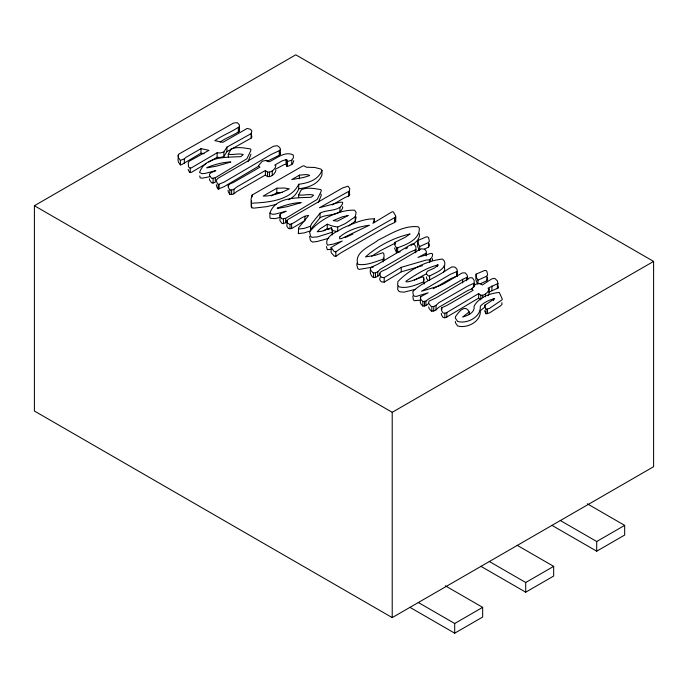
<?xml version="1.0" encoding="UTF-8"?>
<svg xmlns="http://www.w3.org/2000/svg" width="688" height="688" viewBox="0 0 688 688"><rect width="100%" height="100%" fill="white"/><g stroke="black" fill="none" stroke-linecap="round" stroke-linejoin="round"><path stroke-width="1.03" d="M356.143 216.961L355.223 221.252L348.627 225.991M426.56 277.015L426.526 278.494L428.211 280.394L429.587 280.584L429.587 276.051C434.85 272.973 441.877 271.012 444.749 265.241L444.809 262.687L443.941 260.417L442.315 259.049C426.061 260.89 409.085 269.799 397.87 281.624L397.673 284.935L398.971 286.827C407.227 288.934 415.991 284.927 423.576 281.865L424.143 279.526L423.516 277.221L422.251 276.954L411.794 280.859L407.631 281.848L405.929 281.71L406.255 280.979C416.077 274.495 426.741 267.469 438.282 264.932L434.506 268.002L427.618 271.132L426.56 272.482L426.526 273.962L428.211 275.871L429.587 276.051M412.834 296.064L413.316 299.658L414.322 300.725L420.11 300.174M356.943 263.237L356.84 265.25L357.898 268.827L359.325 269.378L373.498 266.935M397.87 286.148L397.673 289.459L398.971 291.351L400.106 291.841L404.071 292.159L415.44 289.287M286.784 161.723L291.764 160.201L293.38 157.836L293.303 154.998C285.047 150.689 276.327 158.618 269.12 161.852L266.488 160.33L262.309 161.216L258.482 165.662L259.892 167.184L233.954 182.157L228.674 184.53L228.046 185.665L228.347 187.471L229.844 189.862C232.415 190.559 234.746 188.908 236.483 187.17L265.422 170.461C268.776 174.829 275.191 169.927 275.905 165.765L274.727 165.086L282.063 160.932L286.019 159.625L286.93 159.951L286.784 166.255L288.943 165.98L292.649 163.821L293.759 160.657M286.93 159.951L286.784 166.255M432.425 260.408L432.563 258.662M275.905 170.297C275.191 174.46 268.776 179.362 265.422 174.993L265.422 170.461M287.025 220.461L287.464 223.084L290.009 224.426C296.631 222.37 301.525 216.032 308.697 215.413L298.583 227.788L298.36 233.602L304.079 232.931L310.529 230.815L310.529 226.283L311.698 223.574L320.049 213.254C326.516 209.109 340.44 212.007 342.762 202.883L342.323 202.169L339.726 202.281L319.43 207.733L349.435 190.963L349.779 188.581L348.042 186.181L342.512 187.979L288.143 219.369L287.025 220.461L286.896 226.395L288.582 228.554L291.617 228.528L304.019 221.201M395.686 221.536L395.781 216.109L393.398 211.947L392.246 211.723L372.922 223.299L374.392 220.22L374.272 218.836C363.04 218.732 352.351 223.927 342.237 228.364C336.793 232.028 323.79 236.491 327.342 245.134L333.456 244.094L342.22 241.032L331.1 247.474L331.152 252.625L334.299 256.134L335.839 256.349L340.895 252.831L388.677 225.251L394.577 222.559L395.686 221.536L395.273 219.274M251.421 200.948L251.129 206.323L251.688 207.759L253.906 208.129L266.763 206.649L276.275 204.362M298.36 233.602L298.583 232.312M199.769 175.922L200.096 177.719L202.066 178.218L209.978 176.653M269.92 213.099C275.458 196.553 297.25 198.049 311.217 197.241L313.642 195.168C308.783 193.62 303.503 195.788 298.652 194.893L301.361 189.69C307.226 187.007 314.579 188.598 320.823 189.587L321.313 190.335L320.969 191.703L317.228 199.4L285.649 218.354L281.951 218.922L279.896 216.023L279.801 214.914L280.85 213.633L286.156 211.207L275.312 214.08L272.414 214.303L269.92 213.099L269.92 217.632L270.444 218.337L275.312 218.603L280.326 217.27M419.706 246.51L428.538 242.554L429.346 241.17L428.598 237.627L427.618 236.861L426.087 236.947L417.84 240.525L418.132 243.776L419.706 246.51L419.706 250.131M477.962 280.145L486.794 276.189L487.603 274.796L486.855 271.261L485.874 270.496L484.335 270.582L476.096 274.151L476.388 277.41L477.962 280.145L477.962 283.766M250.965 154.25L248.015 161.646M415.896 252.272L415.913 246.811L414.21 244.266L411.906 244.034L377.832 264.209L370.866 267.469C369.68 270.78 369.946 275.097 372.991 277.367L375.493 277.393L377.789 276.249L380.361 273.755M474.152 283.189L474.17 280.446L472.467 277.9L470.162 277.668L436.089 297.844L429.123 301.103L428.641 302.307L429.088 303.958L431.247 306.478L433.75 306.504L436.046 305.352L438.617 302.858L468.072 285.855L474.152 283.189L474.152 286.81M311.217 229.611L311.698 228.106L320.049 217.786C326.516 213.641 340.44 216.531 342.762 207.415L342.323 206.701M228.304 154.284L231.022 149.081C236.878 146.398 244.231 147.98 250.475 148.969L250.965 149.726L250.621 151.085L246.88 158.79L215.301 177.736L211.603 178.312L209.548 175.414L209.462 174.296L210.502 173.023L215.817 170.59L204.972 173.471L202.066 173.694L199.572 172.49C205.11 155.935 226.902 157.432 240.877 156.632L243.294 154.559C238.444 153.003 233.163 155.178 228.304 154.284L228.304 156.993M469.173 314.631L469.173 311.913C465.105 303.494 458.182 312.464 455.396 316.867L455.413 318.183L457.632 321.451C466.911 324.143 481.187 317.202 480.31 306.203C483.982 302.29 489.469 299.796 494.672 298.669L484.997 305.102L484.584 306.194L486.02 309.247L486.02 313.771L489.357 312.988L500.331 306.022L501.965 304.449L501.887 302.625M433.242 288.762L450.408 278.829L457.486 275.802L456.97 269.163L454.768 267.004L451.827 266.918L447.226 269.67C436.226 277.393 422.458 282.14 412.834 291.531L413.316 295.126L414.322 296.193L416.378 296.408L428.168 292.77L420.695 296.666L420.273 297.775L420.918 299.495L422.862 301.55L422.862 306.074L425.898 305.635L428.572 303.537M396.512 248.093C405.481 245.186 419.99 239.587 419.31 228.167L418.209 226.773C403.925 225.157 390.603 234.015 378.237 240.078C370.961 246.012 353.52 252.066 357.898 264.295C366.197 265.869 375.08 261.741 383.035 259.264L383.844 258.112L384.076 255.764L383.766 253.519L382.958 252.702L374.926 255.394L365.483 256.916C377.961 245.848 393.794 237.627 410.108 233.946L405.275 237.24L394.938 242.365L394.903 245.306L396.512 248.093L396.512 252.625L400.141 251.842M318.363 202.255L320.969 196.226L321.313 194.867L320.823 194.111M355.223 216.729L356.143 212.429L354.561 210.167C338.401 209.771 319.542 219.352 309.557 231.899L310.529 236.104L311.733 237.308L317.452 236.904L332.141 232.252L332.467 229.732L331.332 227.728L321.373 231.366L317.194 231.744L320.161 228.803L327.273 224.193L331.977 225.956L337.67 227.066L345.367 223.557L355.223 216.729L355.223 221.252M178.519 154.387L178.029 155.574L178.459 157.698L180.385 160.373L184.341 158.851L186.104 157.242L200.973 148.651L208.997 150.328L189.252 161.173L188.245 162.798L188.538 166.754L189.544 167.863L191.247 167.932L217.098 152.796L220.487 152.934L223.875 151.979L226.92 147.129L251.137 133.618L251.885 131.167L250.475 129.258L247.147 128.458L222.852 142.33L214.828 140.662C222.577 135.261 231.951 131.829 239.501 126.515L239.372 124.881L237.394 122.722L233.619 122.997L180.204 153.329L178.519 154.387L178.029 160.098L178.459 162.222L180.385 164.896L181.813 164.544L200.973 153.183L204.112 153.716M426.19 253.21L426.319 251.215L424.47 249.176L421.409 248.824L419.302 249.744L386.441 269.18L381.307 271.468L379.776 272.973L379.699 274.856L381.53 277.35L384.196 277.617L401.242 267.322L426.483 259.987C429.957 260.632 432.89 257.553 432.563 254.139L431.875 253.365L430.017 253.623L417.986 257.441L426.19 253.21L426.19 255.927M498.155 283.422L487.964 288.203L489.134 288.874C488.248 293.036 482.064 297.956 478.659 293.57L446.822 312.507L444.826 313.238L443.081 312.971L441.584 310.58L441.275 308.774L441.911 307.639L447.183 305.274L473.129 290.293L471.719 288.771L475.511 284.307L479.725 283.439L482.357 284.961L491.559 279.018L494.122 278.305L495.179 278.743L497.51 281.065L498.155 287.945L488.755 292.271M488.041 295.814L489.134 293.406L489.134 288.874M288.521 199.675C293.294 197.619 296.967 193.706 298.73 188.804C308.104 187.6 318.355 184.479 321.975 174.941L321.975 170.409L320.892 169.067L314.683 167.468L306.418 167.227L303.933 165.791L302.651 166.066L252.126 195.022L251.06 199.107L251.688 207.759M226.92 147.129L226.92 151.661L223.875 156.503L220.487 157.466L217.098 157.328L208.791 162.127M332.141 204.921L344.851 197.585L348.67 196.054L349.908 194.566M443.631 271.958L444.749 269.765L444.233 265.697M321.975 170.409C318.355 179.946 308.104 183.077 298.73 184.272C290.646 200.853 267.761 202.367 251.688 203.227M424.384 249.219L428.538 247.078L429.346 245.693L429.269 243.819M479.846 283.981L486.794 280.713L487.603 279.328L487.525 277.453M226.92 151.661L251.137 138.142L251.885 137.093L251.344 134.435M380.361 276.696L379.699 279.38L380.378 280.85L381.53 281.874L384.196 282.149L401.242 271.846L422.449 265.68M457.486 271.278L450.408 274.306L421.538 291.222L438.746 286.07L443.855 283.714L462.138 272.973L465.14 272.826L467.118 275.019L467.78 279.767M220.186 142.089C226.128 137.643 233.757 135.441 239.501 131.047L239.501 126.515M370.385 268.673L370.832 270.324L372.991 272.844L375.493 272.869L377.789 271.726L380.361 269.223L409.816 252.221L415.896 249.555M428.641 306.831L429.088 308.491L431.247 311.002L433.75 311.028L436.046 309.884L438.617 307.39L468.072 290.379L472.656 288.547M218.234 184.504L224.168 182.096L271.433 154.301L279.276 150.706L280.326 149.666L280.265 148.402L278.726 146.578L277.187 145.693L273.48 146.26L218.053 178.226L216.29 180.17L216.892 182.595L218.234 184.504L218.234 189.037L224.168 186.62L258.576 166.247M266.841 161.482L279.276 155.23L280.326 154.189L280.326 149.666M331.1 247.474L334.299 251.602L335.839 251.817L340.895 248.308L395.686 217.004M422.862 301.55L425.898 301.103L428.572 299.013L462.646 279.337L467.78 277.049M228.046 190.198L228.347 191.995L229.844 194.386C232.415 195.082 234.746 193.431 236.483 191.703L265.422 174.993M280.334 214.02L279.896 220.556L281.951 223.454L283.447 223.643L287.137 221.768M441.275 313.307L441.584 315.104L443.081 317.495L444.826 317.761L446.822 317.03L478.659 298.102L478.659 293.57M469.173 311.913L462.757 316.97C467.582 315.654 475.21 312.627 474.058 306.272C478.564 297.56 489.873 293.208 499.29 292.452L502.257 299.013L501.965 299.916L489.357 308.465L486.02 309.247M371.666 256.194L380.61 250.552L395.067 243.199M484.378 307.407L480.31 310.727C481.187 321.735 466.911 328.666 457.632 325.983L455.413 322.715L455.396 321.391M405.791 248.858L407.571 247.714M411.114 245.418C415.354 242.916 420.256 239.149 419.362 233.602M323.661 230.884L327.273 228.717L329.148 229.422M275.398 169.214L284.402 164.475L286.93 164.475M34.4 205.721L295.78 54.816L653.6 261.406L653.6 466.705L392.22 617.609L34.4 411.02L34.4 205.721L392.22 412.31L653.6 261.406M206.013 163.727L191.247 172.456L189.544 172.387L188.082 169.429M276.817 188.211L263.186 196.08C272.259 196.114 281.315 192.975 289.313 188.822L284.256 188.022L276.817 188.211L276.817 192.735L271.364 195.882M299.383 175.182L291.764 179.577L303.434 177.521L309.686 175.543L308.052 174.769L305.18 174.632L299.383 175.182L299.383 178.803M418.235 602.447L454.699 623.5L482.658 607.358L482.658 617.041L454.699 633.184L409.876 607.298M489.245 561.451L525.709 582.504L553.659 566.362L553.659 576.045L525.709 592.187L480.878 566.31M560.247 520.455L596.711 541.508L624.67 525.374L624.67 535.058L596.711 551.191L551.879 525.314M414.391 280.119L426.465 273.764M345.127 237.601L352.978 234.023M310.529 226.283L304.079 228.399L298.36 229.078M209.462 178.82L209.548 179.938L211.603 182.836L213.099 183.025L215.301 182.268L215.301 177.736M328.838 238.229L317.452 241.428L312.61 242.09L310.529 240.628L309.557 236.431M330.885 249.323L327.342 249.658L326.396 246.562M276.817 192.735L282.218 192.502M331.977 230.489L337.67 231.598L337.67 227.066M587.294 503.788L624.67 525.374M517.195 545.309L553.659 566.362M445.282 585.78L482.658 607.358M478.659 298.102L480.602 299.641M422.862 306.074L420.918 304.027L420.273 302.299L420.695 296.666M486.02 313.771L484.584 310.727M218.234 189.037L216.892 187.119L216.29 184.702M477.438 283.757L475.855 279.784L476.096 274.151M419.181 250.122L417.599 246.149L417.84 240.525M396.512 252.625L394.508 247.972M497.725 286.371L498.155 287.945M423.516 281.753L424.143 284.058M457.142 274.392L457.486 275.802M383.766 258.052L384.076 260.288M239.372 129.404L239.501 131.047M280.265 152.925L280.326 154.189M596.711 541.508L596.711 551.191M525.709 582.504L525.709 592.187M497.381 284.161L497.381 288.685M493.425 298.781L493.425 300.587M491.92 285.916L491.92 290.439M487.5 309.256L487.5 313.78M486.794 276.189L486.794 280.713M485.47 294.12L485.47 296.838M484.997 305.102L484.997 306.917M482.692 295.221L482.692 297.938M480.783 295.307L480.783 299.839M473.533 283.671L473.533 287.292M466.567 278.047L466.567 280.764M462.646 279.337L462.646 282.957M456.712 271.932L456.712 276.464M454.699 623.5L454.699 633.184M446.822 312.507L446.822 317.03M444.826 313.238L444.826 317.761M441.911 307.639L441.911 309.454M437.327 264.828L437.327 266.643M436.046 305.352L436.046 309.884M433.75 306.504L433.75 311.028M431.832 306.728L431.832 311.26M430.593 259.049L430.593 261.767M429.501 259.651L429.501 262.369M428.538 242.554L428.538 247.078M425.898 301.103L425.898 305.635M424.479 301.593L424.479 306.126M423.516 277.221L423.576 283.68M415.277 250.036L415.277 252.754M401.242 267.322L401.242 271.846M397.664 248.162L397.664 252.694M394.938 242.365L394.938 244.171M394.577 218.036L394.577 222.559M392.22 412.31L392.22 617.609M384.196 277.617L384.196 282.149M383.035 259.264L383.035 261.982M377.789 271.726L377.789 276.249M375.493 272.869L375.493 277.393M374.272 218.836L374.272 222.465M373.584 273.093L373.584 277.625M349.435 190.963L349.435 195.487M348.67 191.531L348.67 196.054M339.906 207.458L339.906 211.99M335.839 251.817L335.839 256.349M332.141 232.252L332.141 234.969M331.332 227.728L331.332 229.534M327.273 224.193L327.273 228.717M320.049 213.254L320.049 217.786M304.879 216.178L304.879 220.702M298.73 184.272L298.73 188.804M298.652 194.893L298.652 197.611M291.764 160.201L291.764 164.733M291.617 224.004L291.617 228.528M290.009 224.426L290.009 228.949M287.507 161.809L287.507 166.333M286.019 159.625L286.019 164.148M285.649 218.354L285.649 222.878M283.447 219.111L283.447 223.643M279.276 150.706L279.276 155.23M272.242 171.011L272.242 175.543M269.455 172.112L269.455 176.644M267.546 172.198L267.546 176.721M252.126 195.022L252.126 196.828M251.137 133.618L251.137 138.142M238.349 127.839L238.349 132.363M233.954 189.269L233.954 193.792M231.607 190.051L231.607 194.575M229.844 189.862L229.844 194.386M228.674 184.53L228.674 186.336M223.875 151.979L223.875 156.503M219.068 184.47L219.068 188.994M217.098 152.796L217.098 157.328M213.099 178.502L213.099 183.025M200.973 148.651L200.973 153.183M190.241 168.096L190.241 172.619M184.341 158.851L184.341 163.374M180.385 160.373L180.385 164.896M340.053 236.629L339.459 237.842L339.872 238.831L342.082 238.323L369.293 225.268C358.955 226.584 348.266 230.041 340.053 236.629M207.243 167.416L206.873 167.881L216.952 166.04L230.833 161.998C222.731 162.101 214.768 164.57 207.243 167.416M277.591 208.034L277.221 208.498L287.3 206.658L301.181 202.616C293.079 202.711 285.107 205.187 277.591 208.034M348.042 215.542L337.455 221.183L333.207 220.599L342.349 216.823L348.042 215.542"/></g></svg>
